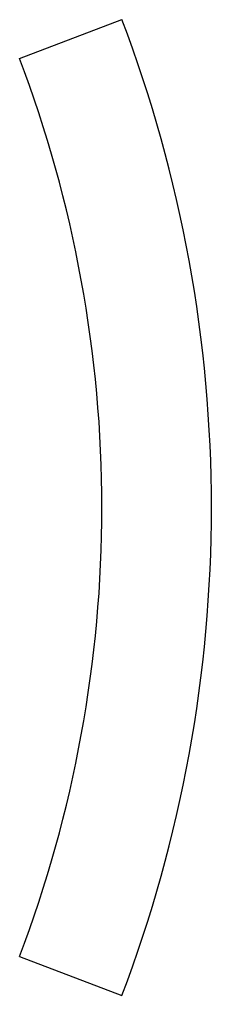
# Model space of a CAD drawing. Header units: metres. Extents: x 433 to 503, y -178 to 178.
import ezdxf

# ---------------------------------------------------------------- set-up
doc = ezdxf.new("R2010")
doc.units = ezdxf.units.M

msp = doc.modelspace()

# ---------------------------------------------------------------- linework, layer by layer
for p, q in [((432.5883, 164.0974), (469.9878, 178.2845)), ((432.5883, -164.0974), (469.9878, -178.2845))]:
    msp.add_line(p, q)
for radius in [502.6668, 462.6668]:
    msp.add_arc((0, 0), radius, -20.7737, 20.7737)

doc.saveas('drawing.dxf')
